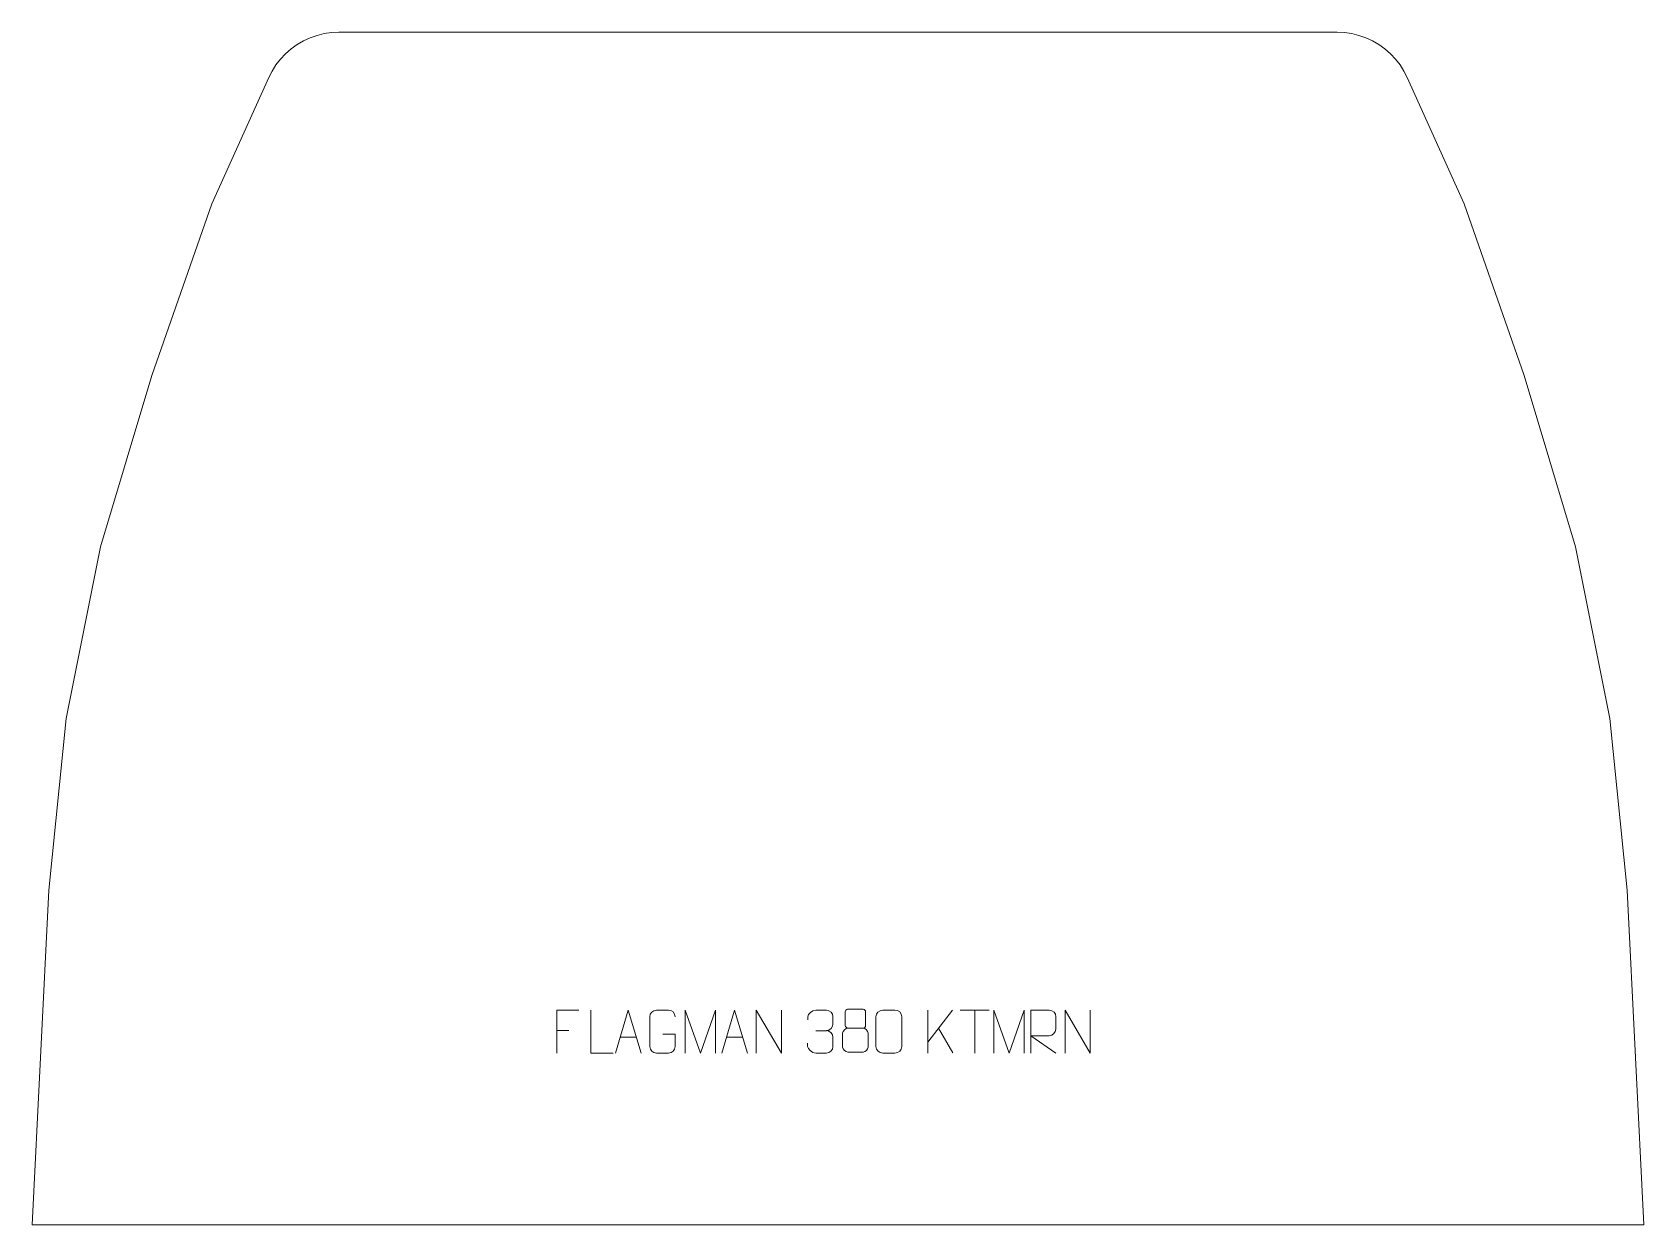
# Model space of a CAD drawing. Header units: millimetres. Extents: x -470 to 470, y 829 to 1524.
import ezdxf

# ---------------------------------------------------------------- set-up
doc = ezdxf.new("R2010")
doc.units = ezdxf.units.MM
doc.header["$MEASUREMENT"] = 0
doc.layers.add('layer 1', color=7, linetype='Continuous')

msp = doc.modelspace()

# ---------------------------------------------------------------- linework, layer by layer
at = {"layer": 'layer 1', "color": 242, "lineweight": 9}
msp.add_open_spline([(460.0001, 1023.7493), (460.0001, 1023.7493), (469.7497, 828.7498), (469.7497, 828.7498), (469.7497, 828.7498), (469.7497, 828.7498), (-469.7497, 828.7498), (-469.7497, 828.7498), (-469.7497, 828.7498), (-469.7497, 828.7498), (-460.0001, 1023.7493), (-460.0001, 1023.7493), (-460.0001, 1023.7493), (-460.0001, 1023.7493), (-449.9995, 1123.7494), (-449.9995, 1123.7494), (-449.9995, 1123.7494), (-449.9995, 1123.7494), (-429.9991, 1223.7495), (-429.9991, 1223.7495), (-429.9991, 1223.7495), (-429.9991, 1223.7495), (-399.9996, 1323.7492), (-399.9996, 1323.7492), (-399.9996, 1323.7492), (-399.9996, 1323.7492), (-365.0003, 1423.7478), (-365.0003, 1423.7478), (-365.0003, 1423.7478), (-365.0003, 1423.7478), (-331.9002, 1497.3027), (-331.9002, 1497.3027), (-331.9002, 1497.3027), (-331.9002, 1497.3027), (-329.9547, 1501.1255), (-329.9547, 1501.1255), (-329.9547, 1501.1255), (-329.9547, 1501.1255), (-327.6535, 1504.7443), (-327.6535, 1504.7443), (-327.6535, 1504.7443), (-327.6535, 1504.7443), (-325.0178, 1508.1275), (-325.0178, 1508.1275), (-325.0178, 1508.1275), (-325.0178, 1508.1275), (-322.07, 1511.243), (-322.07, 1511.243), (-322.07, 1511.243), (-322.07, 1511.243), (-318.8373, 1514.0628), (-318.8373, 1514.0628), (-318.8373, 1514.0628), (-318.8373, 1514.0628), (-315.3518, 1516.561), (-315.3518, 1516.561), (-315.3518, 1516.561), (-315.3518, 1516.561), (-311.6439, 1518.7155), (-311.6439, 1518.7155), (-311.6439, 1518.7155), (-311.6439, 1518.7155), (-307.7459, 1520.5049), (-307.7459, 1520.5049), (-307.7459, 1520.5049), (-307.7459, 1520.5049), (-303.6955, 1521.9142), (-303.6955, 1521.9142), (-303.6955, 1521.9142), (-303.6955, 1521.9142), (-299.5282, 1522.9302), (-299.5282, 1522.9302), (-299.5282, 1522.9302), (-299.5282, 1522.9302), (-295.2838, 1523.5432), (-295.2838, 1523.5432), (-295.2838, 1523.5432), (-295.2838, 1523.5432), (-290.9992, 1523.749), (-290.9992, 1523.749), (-290.9992, 1523.749), (-290.9992, 1523.749), (290.9996, 1523.749), (290.9996, 1523.749), (290.9996, 1523.749), (290.9996, 1523.749), (295.2842, 1523.5432), (295.2842, 1523.5432), (295.2842, 1523.5432), (295.2842, 1523.5432), (299.5282, 1522.9302), (299.5282, 1522.9302), (299.5282, 1522.9302), (299.5282, 1522.9302), (303.6959, 1521.9142), (303.6959, 1521.9142), (303.6959, 1521.9142), (303.6959, 1521.9142), (307.746, 1520.5049), (307.746, 1520.5049), (307.746, 1520.5049), (307.746, 1520.5049), (311.644, 1518.7155), (311.644, 1518.7155), (311.644, 1518.7155), (311.644, 1518.7155), (315.3533, 1516.561), (315.3533, 1516.561), (315.3533, 1516.561), (315.3533, 1516.561), (318.8393, 1514.0628), (318.8393, 1514.0628), (318.8393, 1514.0628), (318.8393, 1514.0628), (322.07, 1511.243), (322.07, 1511.243), (322.07, 1511.243), (322.07, 1511.243), (325.0182, 1508.1275), (325.0182, 1508.1275), (325.0182, 1508.1275), (325.0182, 1508.1275), (327.6535, 1504.7443), (327.6535, 1504.7443), (327.6535, 1504.7443), (327.6535, 1504.7443), (329.9562, 1501.1255), (329.9562, 1501.1255), (329.9562, 1501.1255), (329.9562, 1501.1255), (331.9007, 1497.3027), (331.9007, 1497.3027), (331.9007, 1497.3027), (331.9007, 1497.3027), (365.0003, 1423.7478), (365.0003, 1423.7478), (365.0003, 1423.7478), (365.0003, 1423.7478), (400, 1323.7492), (400, 1323.7492), (400, 1323.7492), (400, 1323.7492), (429.9995, 1223.7495), (429.9995, 1223.7495), (429.9995, 1223.7495), (429.9995, 1223.7495), (449.9999, 1123.7494), (449.9999, 1123.7494), (449.9999, 1123.7494), (449.9999, 1123.7494), (460.0001, 1023.7493), (460.0001, 1023.7493)], degree=3, knots=[0, 0, 0, 0, 0.02564103, 0.02564103, 0.02564103, 0.02564103, 0.05128205, 0.05128205, 0.05128205, 0.05128205, 0.07692308, 0.07692308, 0.07692308, 0.07692308, 0.1025641, 0.1025641, 0.1025641, 0.1025641, 0.12820513, 0.12820513, 0.12820513, 0.12820513, 0.15384615, 0.15384615, 0.15384615, 0.15384615, 0.17948718, 0.17948718, 0.17948718, 0.17948718, 0.20512821, 0.20512821, 0.20512821, 0.20512821, 0.23076923, 0.23076923, 0.23076923, 0.23076923, 0.25641026, 0.25641026, 0.25641026, 0.25641026, 0.28205128, 0.28205128, 0.28205128, 0.28205128, 0.30769231, 0.30769231, 0.30769231, 0.30769231, 0.33333333, 0.33333333, 0.33333333, 0.33333333, 0.35897436, 0.35897436, 0.35897436, 0.35897436, 0.38461538, 0.38461538, 0.38461538, 0.38461538, 0.41025641, 0.41025641, 0.41025641, 0.41025641, 0.43589744, 0.43589744, 0.43589744, 0.43589744, 0.46153846, 0.46153846, 0.46153846, 0.46153846, 0.48717949, 0.48717949, 0.48717949, 0.48717949, 0.51282051, 0.51282051, 0.51282051, 0.51282051, 0.53846154, 0.53846154, 0.53846154, 0.53846154, 0.56410256, 0.56410256, 0.56410256, 0.56410256, 0.58974359, 0.58974359, 0.58974359, 0.58974359, 0.61538462, 0.61538462, 0.61538462, 0.61538462, 0.64102564, 0.64102564, 0.64102564, 0.64102564, 0.66666667, 0.66666667, 0.66666667, 0.66666667, 0.69230769, 0.69230769, 0.69230769, 0.69230769, 0.71794872, 0.71794872, 0.71794872, 0.71794872, 0.74358974, 0.74358974, 0.74358974, 0.74358974, 0.76923077, 0.76923077, 0.76923077, 0.76923077, 0.79487179, 0.79487179, 0.79487179, 0.79487179, 0.82051282, 0.82051282, 0.82051282, 0.82051282, 0.84615385, 0.84615385, 0.84615385, 0.84615385, 0.87179487, 0.87179487, 0.87179487, 0.87179487, 0.8974359, 0.8974359, 0.8974359, 0.8974359, 0.92307692, 0.92307692, 0.92307692, 0.92307692, 0.94871795, 0.94871795, 0.94871795, 0.94871795, 1, 1, 1, 1], dxfattribs=at)
at = {"layer": 'layer 1', "color": 250, "lineweight": 9}
for points, knots in [([(-151.1293, 953.7881), (-151.1293, 953.7881), (-164.0033, 953.7881), (-164.0033, 953.7881), (-164.0033, 953.7881), (-164.0033, 953.7881), (-164.0033, 928.8345), (-164.0033, 928.8345)], [0, 0, 0, 0, 0.33333333, 0.33333333, 0.33333333, 0.33333333, 1, 1, 1, 1]), ([(-131.0918, 928.8345), (-131.0918, 928.8345), (-144.0409, 928.8345), (-144.0409, 928.8345), (-144.0409, 928.8345), (-144.0409, 928.8345), (-144.0409, 953.7881), (-144.0409, 953.7881)], [0, 0, 0, 0, 0.33333333, 0.33333333, 0.33333333, 0.33333333, 1, 1, 1, 1]), ([(-129.7847, 928.8346), (-129.7847, 928.8346), (-122.4137, 953.7881), (-122.4137, 953.7881), (-122.4137, 953.7881), (-122.4137, 953.7881), (-114.8438, 928.8346), (-114.8438, 928.8346)], [0, 0, 0, 0, 0.33333333, 0.33333333, 0.33333333, 0.33333333, 1, 1, 1, 1]), ([(-102.0593, 939.8203), (-102.0593, 939.8203), (-94.8912, 939.8203), (-94.8912, 939.8203), (-94.8912, 939.8203), (-94.8912, 939.8203), (-94.8912, 932.6522), (-94.8912, 932.6522), (-94.8912, 932.6522), (-95.0309, 930.3288), (-96.7081, 928.8492), (-98.8559, 928.8384), (-98.8559, 928.8384), (-101.1877, 928.8388), (-103.5197, 928.8388), (-105.8512, 928.8384), (-105.8512, 928.8384), (-107.7761, 928.733), (-109.7483, 930.6175), (-109.7371, 932.6348), (-109.7371, 932.6348), (-109.7367, 938.4049), (-109.7367, 944.1746), (-109.7371, 949.9439), (-109.7371, 949.9439), (-109.7329, 952.082), (-107.9861, 953.8012), (-105.8338, 953.7878), (-105.8338, 953.7878), (-103.5081, 953.7878), (-101.182, 953.7878), (-98.8559, 953.7878), (-98.8559, 953.7878), (-96.9092, 953.8232), (-94.9178, 952.3317), (-94.8912, 949.894)], [0, 0, 0, 0, 0.1, 0.1, 0.1, 0.1, 0.2, 0.2, 0.2, 0.2, 0.3, 0.3, 0.3, 0.3, 0.4, 0.4, 0.4, 0.4, 0.5, 0.5, 0.5, 0.5, 0.6, 0.6, 0.6, 0.6, 0.7, 0.7, 0.7, 0.7, 0.8, 0.8, 0.8, 0.8, 1, 1, 1, 1]), ([(-89.1567, 928.8324), (-89.1567, 928.8324), (-89.1567, 953.7903), (-89.1567, 953.7903), (-89.1567, 953.7903), (-89.1567, 953.7903), (-80.2316, 928.8324), (-80.2316, 928.8324), (-80.2316, 928.8324), (-80.2316, 928.8324), (-71.4717, 953.7898), (-71.4717, 953.7898), (-71.4717, 953.7898), (-71.4717, 953.7898), (-71.4717, 928.8324), (-71.4717, 928.8324)], [0, 0, 0, 0, 0.2, 0.2, 0.2, 0.2, 0.4, 0.4, 0.4, 0.4, 0.6, 0.6, 0.6, 0.6, 1, 1, 1, 1]), ([(-67.7847, 928.8346), (-67.7847, 928.8346), (-60.4137, 953.7881), (-60.4137, 953.7881), (-60.4137, 953.7881), (-60.4137, 953.7881), (-52.8438, 928.8346), (-52.8438, 928.8346)], [0, 0, 0, 0, 0.33333333, 0.33333333, 0.33333333, 0.33333333, 1, 1, 1, 1]), ([(-47.6416, 928.8346), (-47.6416, 928.8346), (-47.6416, 953.7881), (-47.6416, 953.7881), (-47.6416, 953.7881), (-47.6416, 953.7881), (-32.9868, 928.8346), (-32.9868, 928.8346), (-32.9868, 928.8346), (-32.9868, 928.8346), (-32.9868, 953.7881), (-32.9868, 953.7881)], [0, 0, 0, 0, 0.25, 0.25, 0.25, 0.25, 0.5, 0.5, 0.5, 0.5, 1, 1, 1, 1]), ([(-17.6788, 948.1038), (-17.6788, 948.1038), (-17.6788, 949.961), (-17.6788, 949.961), (-17.6788, 949.961), (-17.6931, 951.7029), (-15.0286, 953.821), (-12.9695, 953.7983), (-12.9695, 953.7983), (-10.9054, 953.7983), (-8.8414, 953.7983), (-6.7777, 953.7983), (-6.7777, 953.7983), (-4.5832, 953.8071), (-2.9849, 951.9603), (-2.9405, 950.0482), (-2.9405, 950.0482), (-2.9409, 948.6131), (-2.9409, 947.178), (-2.9405, 945.7425), (-2.9405, 945.7425), (-2.9891, 944.089), (-4.5917, 941.859), (-6.79, 941.869), (-6.79, 941.869), (-4.5863, 941.8578), (-2.9783, 940.0546), (-2.9243, 937.9951), (-2.9243, 937.9951), (-2.9247, 936.2104), (-2.9247, 934.4257), (-2.9243, 932.6406), (-2.9243, 932.6406), (-2.9142, 930.5792), (-4.9691, 928.8161), (-6.79, 928.8242), (-6.79, 928.8242), (-8.8553, 928.8245), (-10.9205, 928.8245), (-12.9861, 928.8242), (-12.9861, 928.8242), (-15.1547, 928.8357), (-17.6857, 931.2359), (-17.7043, 932.6977), (-17.7043, 932.6977), (-17.7043, 932.6977), (-17.7043, 934.6063), (-17.7043, 934.6063)], [0, 0, 0, 0, 0.07692308, 0.07692308, 0.07692308, 0.07692308, 0.15384615, 0.15384615, 0.15384615, 0.15384615, 0.23076923, 0.23076923, 0.23076923, 0.23076923, 0.30769231, 0.30769231, 0.30769231, 0.30769231, 0.38461538, 0.38461538, 0.38461538, 0.38461538, 0.46153846, 0.46153846, 0.46153846, 0.46153846, 0.53846154, 0.53846154, 0.53846154, 0.53846154, 0.61538462, 0.61538462, 0.61538462, 0.61538462, 0.69230769, 0.69230769, 0.69230769, 0.69230769, 0.76923077, 0.76923077, 0.76923077, 0.76923077, 0.84615385, 0.84615385, 0.84615385, 0.84615385, 1, 1, 1, 1]), ([(4.1757, 952.8695), (4.1757, 950.6565), (4.1757, 946.9742), (4.1757, 944.7609), (4.1757, 944.7609), (4.1907, 944.2535), (4.9981, 943.3221), (5.6982, 943.3233), (5.6982, 943.3233), (8.6681, 943.3235), (11.6383, 943.2386), (14.6087, 943.2383), (14.6087, 943.2383), (15.4058, 943.2425), (16.1265, 944.0328), (16.1239, 944.7535), (16.1239, 944.7535), (16.1236, 946.9695), (16.1236, 950.6542), (16.1239, 952.8695), (16.1239, 952.8695), (16.1054, 953.5803), (15.494, 954.3407), (14.6601, 954.3333), (14.6601, 954.3333), (11.643, 954.333), (8.6261, 954.333), (5.6095, 954.3333), (5.6095, 954.3333), (4.9831, 954.3409), (4.159, 953.6299), (4.1757, 952.8695)], [0, 0, 0, 0, 0.11111111, 0.11111111, 0.11111111, 0.11111111, 0.22222222, 0.22222222, 0.22222222, 0.22222222, 0.33333333, 0.33333333, 0.33333333, 0.33333333, 0.44444444, 0.44444444, 0.44444444, 0.44444444, 0.55555556, 0.55555556, 0.55555556, 0.55555556, 0.66666667, 0.66666667, 0.66666667, 0.66666667, 0.77777778, 0.77777778, 0.77777778, 0.77777778, 1, 1, 1, 1]), ([(26.105, 953.8106), (28.4711, 953.8106), (30.8376, 953.8106), (33.2041, 953.8106), (33.2041, 953.8106), (35.1846, 953.8462), (37.2106, 952.3519), (37.2377, 949.9098), (37.2377, 949.9098), (37.2373, 944.1524), (37.2373, 938.3946), (37.2377, 932.6364), (37.2377, 932.6364), (37.0956, 930.3088), (35.3892, 928.8265), (33.2041, 928.8157), (33.2041, 928.8157), (30.8317, 928.8161), (28.4593, 928.8161), (26.0873, 928.8157), (26.0873, 928.8157), (24.1288, 928.7101), (22.1224, 930.598), (22.1338, 932.619), (22.1338, 932.619), (22.1342, 938.3996), (22.1342, 944.1799), (22.1338, 949.9597), (22.1338, 949.9597), (22.1381, 952.1017), (23.9152, 953.8242), (26.105, 953.8106)], [0, 0, 0, 0, 0.11111111, 0.11111111, 0.11111111, 0.11111111, 0.22222222, 0.22222222, 0.22222222, 0.22222222, 0.33333333, 0.33333333, 0.33333333, 0.33333333, 0.44444444, 0.44444444, 0.44444444, 0.44444444, 0.55555556, 0.55555556, 0.55555556, 0.55555556, 0.66666667, 0.66666667, 0.66666667, 0.66666667, 0.77777778, 0.77777778, 0.77777778, 0.77777778, 1, 1, 1, 1]), ([(90.8432, 928.8324), (90.8432, 928.8324), (90.8432, 953.7903), (90.8432, 953.7903), (90.8432, 953.7903), (90.8432, 953.7903), (99.7683, 928.8324), (99.7683, 928.8324), (99.7683, 928.8324), (99.7683, 928.8324), (108.5282, 953.7898), (108.5282, 953.7898), (108.5282, 953.7898), (108.5282, 953.7898), (108.5282, 928.8324), (108.5282, 928.8324)], [0, 0, 0, 0, 0.2, 0.2, 0.2, 0.2, 0.4, 0.4, 0.4, 0.4, 0.6, 0.6, 0.6, 0.6, 1, 1, 1, 1]), ([(112.3537, 928.8346), (112.3537, 928.8346), (112.3537, 953.7881), (112.3537, 953.7881), (112.3537, 953.7881), (115.9485, 953.7881), (119.544, 953.7881), (123.1392, 953.7881), (123.1392, 953.7881), (125.4645, 953.7504), (127.0218, 952.2604), (127.0177, 949.894), (127.0177, 949.894), (127.0173, 947.8585), (127.0173, 944.7991), (127.0177, 942.7631), (127.0177, 942.7631), (127.0112, 940.8876), (125.1989, 938.9458), (123.1894, 938.9267), (123.1894, 938.9267), (123.1894, 938.9267), (112.3537, 938.9267), (112.3537, 938.9267), (112.3537, 938.9267), (112.3537, 938.9267), (127.0084, 928.8346), (127.0084, 928.8346)], [0, 0, 0, 0, 0.125, 0.125, 0.125, 0.125, 0.25, 0.25, 0.25, 0.25, 0.375, 0.375, 0.375, 0.375, 0.5, 0.5, 0.5, 0.5, 0.625, 0.625, 0.625, 0.625, 0.75, 0.75, 0.75, 0.75, 1, 1, 1, 1]), ([(132.3583, 928.8346), (132.3583, 928.8346), (132.3583, 953.7881), (132.3583, 953.7881), (132.3583, 953.7881), (132.3583, 953.7881), (147.0131, 928.8346), (147.0131, 928.8346), (147.0131, 928.8346), (147.0131, 928.8346), (147.0131, 953.7881), (147.0131, 953.7881)], [0, 0, 0, 0, 0.25, 0.25, 0.25, 0.25, 0.5, 0.5, 0.5, 0.5, 1, 1, 1, 1]), ([(2.7169, 940.3513), (2.7169, 937.1805), (2.7169, 935.4784), (2.7169, 932.307), (2.7169, 932.307), (2.7084, 931.0851), (4.4063, 929.3924), (5.6589, 929.3839), (5.6589, 929.3839), (8.642, 929.3842), (11.6253, 929.3842), (14.6087, 929.3839), (14.6087, 929.3839), (15.932, 929.3956), (17.5524, 931.0172), (17.5413, 932.3164), (17.5413, 932.3164), (17.541, 935.4846), (17.541, 937.1834), (17.5413, 940.3513), (17.5413, 940.3513), (17.4716, 941.7317), (15.8938, 943.3103), (14.5884, 943.3042), (14.5884, 943.3042), (11.6118, 943.3039), (8.6352, 943.3039), (5.6589, 943.3042), (5.6589, 943.3042), (4.5794, 943.3106), (2.7331, 941.7317), (2.7169, 940.3513)], [0, 0, 0, 0, 0.11111111, 0.11111111, 0.11111111, 0.11111111, 0.22222222, 0.22222222, 0.22222222, 0.22222222, 0.33333333, 0.33333333, 0.33333333, 0.33333333, 0.44444444, 0.44444444, 0.44444444, 0.44444444, 0.55555556, 0.55555556, 0.55555556, 0.55555556, 0.66666667, 0.66666667, 0.66666667, 0.66666667, 0.77777778, 0.77777778, 0.77777778, 0.77777778, 1, 1, 1, 1])]:
    msp.add_open_spline(points, degree=3, knots=knots, dxfattribs=at)
for points in [[(52.335, 953.7881), (52.335, 953.7881), (52.335, 928.8345), (52.335, 928.8345)], [(66.7112, 953.7881), (66.7112, 953.7881), (52.335, 935.1484), (52.335, 935.1484)], [(71.1921, 953.7646), (71.1921, 953.7646), (88.1793, 953.7646), (88.1793, 953.7646)], [(79.6859, 928.8346), (79.6859, 928.8346), (79.6859, 953.7881), (79.6859, 953.7881)], [(-164.0033, 941.9084), (-164.0033, 941.9084), (-156.8352, 941.9084), (-156.8352, 941.9084)], [(-12.9691, 941.8586), (-12.9691, 941.8586), (-6.7727, 941.8586), (-6.7727, 941.8586)], [(67.0365, 928.9303), (67.0365, 928.9303), (58.566, 943.2439), (58.566, 943.2439)], [(-127.0621, 938.084), (-127.0621, 938.084), (-117.5664, 938.084), (-117.5664, 938.084)], [(-65.0621, 938.084), (-65.0621, 938.084), (-55.5664, 938.084), (-55.5664, 938.084)]]:
    msp.add_open_spline(points, degree=3, dxfattribs=at)

doc.saveas('drawing.dxf')
